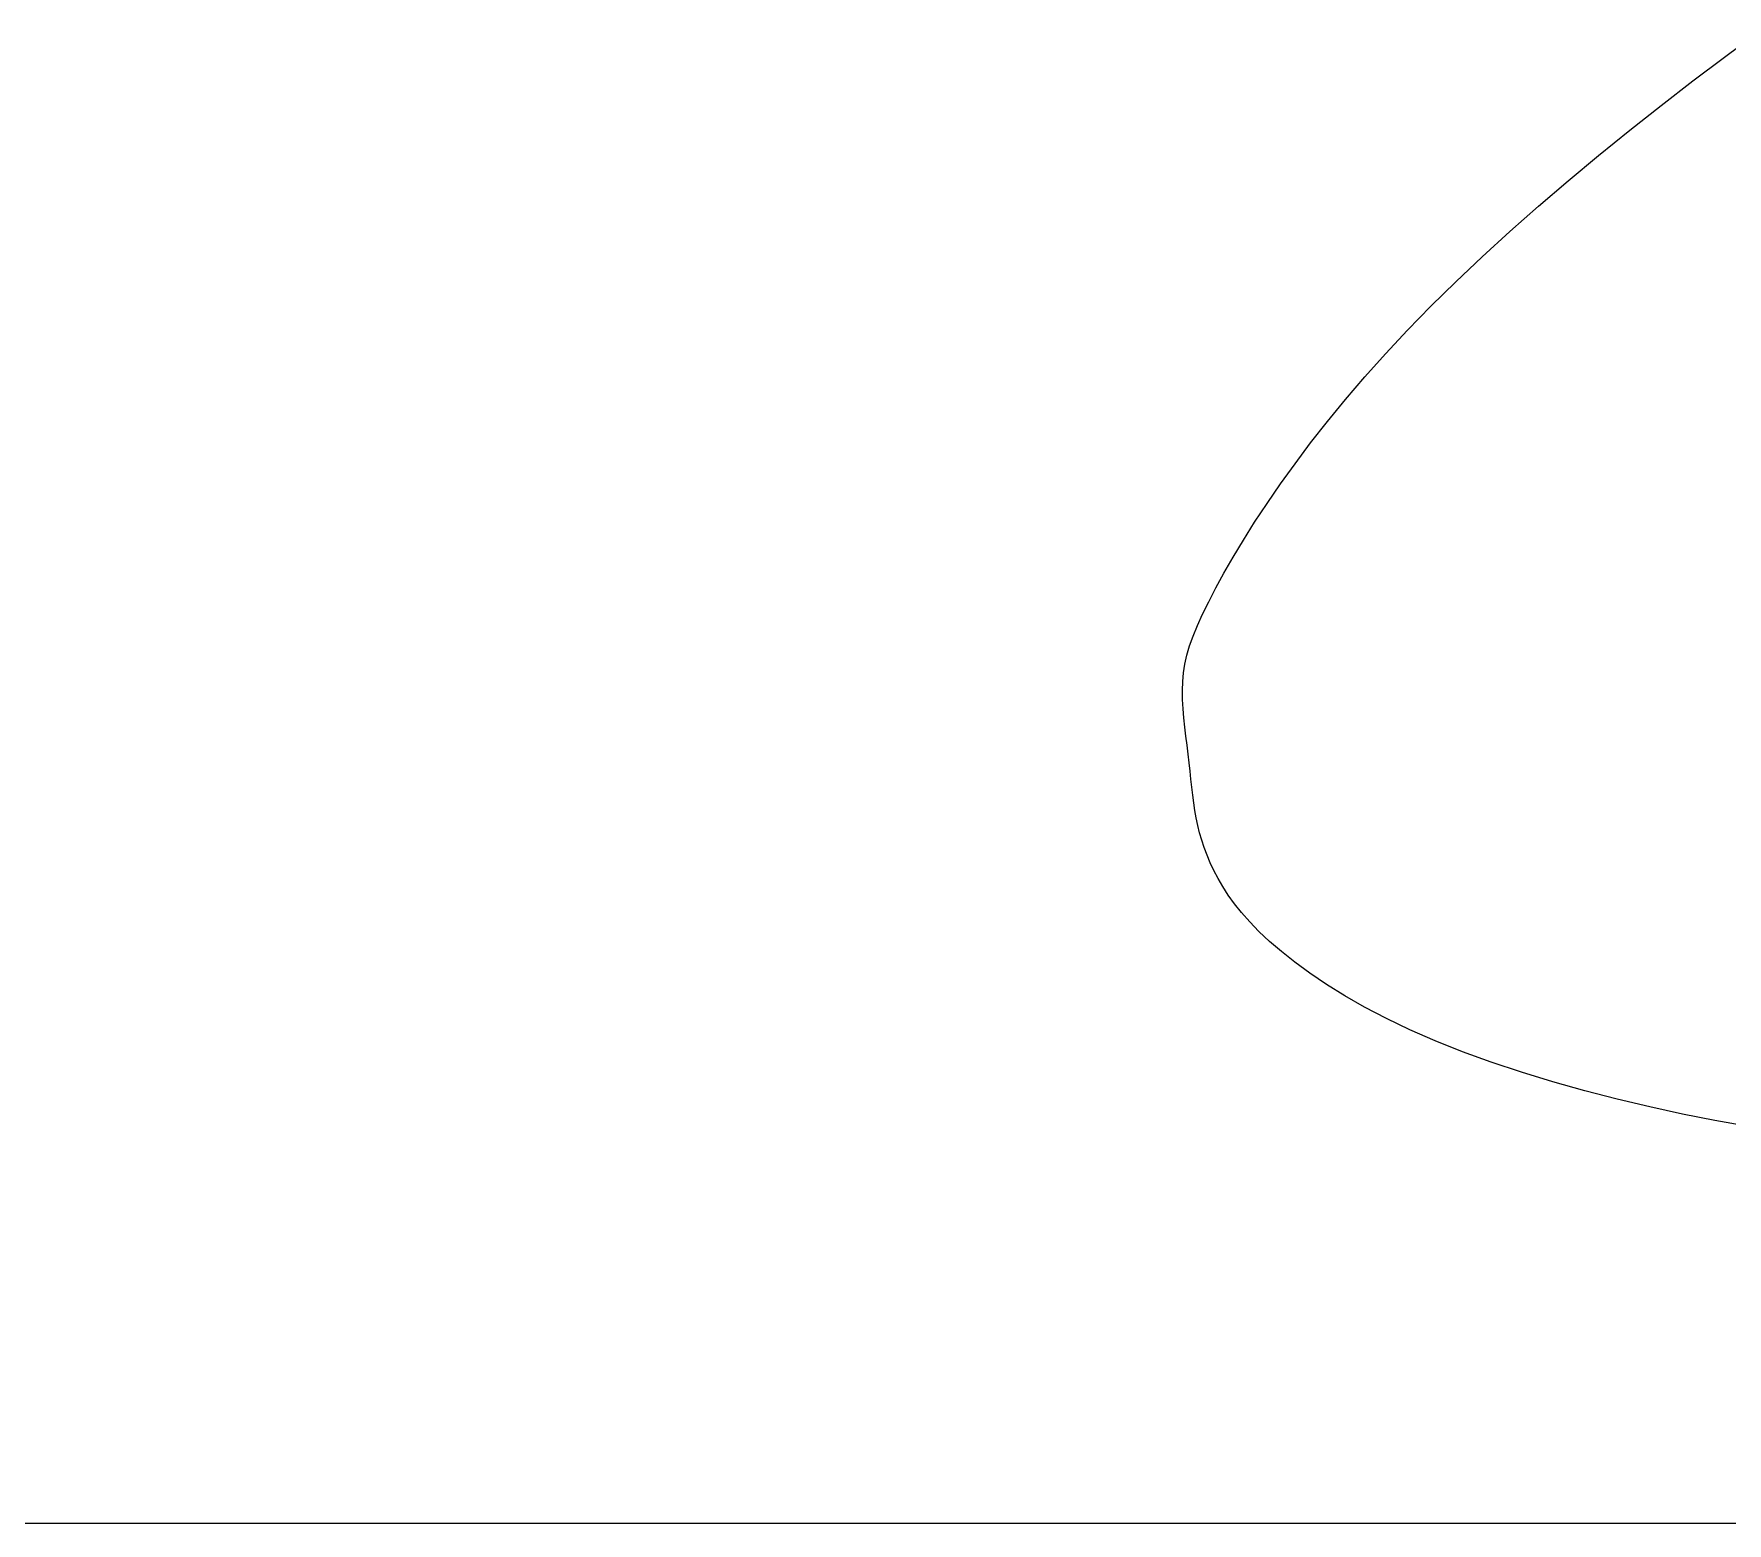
# Model space of a CAD drawing. Header units: millimetres. Extents: x 50 to 1435, y 50 to 1000.
# Drawn here: x 322.76 to 346.74, y 51.12 to 72.21 of the extents above; entities that cross this region are included whole.
import ezdxf
from ezdxf.enums import TextEntityAlignment as Align

# ---------------------------------------------------------------- set-up
doc = ezdxf.new("R2010")
doc.units = ezdxf.units.MM
doc.header["$LTSCALE"] = 5
for name, color, linetype, lineweight in [('圖框層', 7, 'Continuous', 20), ('標題 (ISO)', 7, 'Continuous', 50), ('輪廓線層', 7, 'Continuous', 13)]:
    doc.layers.add(name, color=color, linetype=linetype, lineweight=lineweight)
doc.styles.add('文字型式124', font='')
doc.styles.add('文字型式61', font='')
doc.styles.add('文字型式65', font='')
doc.styles.add('文字型式85', font='')
doc.styles.add('文字型式88', font='')
doc.styles.get('文字型式124').set_extended_font_data('DFKai-SB')
doc.styles.get('文字型式61').set_extended_font_data('DFKai-SB')
doc.styles.get('文字型式65').set_extended_font_data('DFKai-SB')
doc.styles.get('文字型式85').set_extended_font_data('DFKai-SB')
doc.styles.get('文字型式88').set_extended_font_data('DFKai-SB')

# ---------------------------------------------------------------- blocks, each defined once
blk = doc.blocks.new('標題欄框 ISO')
at = {"layer": '圖框層', "color": 7}
blk.add_line((85.948, 15.0347), (362.948, 15.0347), dxfattribs=at)
at = {"layer": '輪廓線層', "color": 1}
for p, q in [((145.2883, 19.187), (145.3777, 19.2528)), ((145.1988, 19.1194), (145.2883, 19.187)), ((145.1092, 19.0503), (145.1988, 19.1194)), ((145.0203, 18.9799), (145.1092, 19.0503)), ((144.9323, 18.9086), (145.0203, 18.9799)), ((144.846, 18.8367), (144.9323, 18.9086)), ((144.7619, 18.7646), (144.846, 18.8367)), ((144.6804, 18.6927), (144.7619, 18.7646)), ((144.6021, 18.6213), (144.6804, 18.6927)), ((144.5275, 18.5508), (144.6021, 18.6213)), ((144.4572, 18.4814), (144.5275, 18.5508)), ((144.3909, 18.4133), (144.4572, 18.4814)), ((144.3287, 18.3465), (144.3909, 18.4133)), ((144.2703, 18.2812), (144.3287, 18.3465)), ((144.2156, 18.2174), (144.2703, 18.2812)), ((144.1645, 18.155), (144.2156, 18.2174)), ((144.1168, 18.0943), (144.1645, 18.155)), ((144.0725, 18.0353), (144.1168, 18.0943)), ((144.0313, 17.978), (144.0725, 18.0353)), ((143.9932, 17.9227), (144.0313, 17.978)), ((143.9582, 17.8695), (143.9932, 17.9227)), ((143.9262, 17.8188), (143.9582, 17.8695)), ((143.8973, 17.7707), (143.9262, 17.8188)), ((143.8713, 17.7255), (143.8973, 17.7707)), ((143.8483, 17.6834), (143.8713, 17.7255)), ((143.8281, 17.6446), (143.8483, 17.6834)), ((143.7961, 17.577), (143.8107, 17.6093)), ((143.8107, 17.6093), (143.8281, 17.6446)), ((143.7839, 17.5472), (143.7961, 17.577)), ((143.7664, 17.4932), (143.7741, 17.5194)), ((143.7741, 17.5194), (143.7839, 17.5472)), ((143.7568, 17.4431), (143.7607, 17.4679)), ((143.7607, 17.4679), (143.7664, 17.4932)), ((143.7537, 17.393), (143.7545, 17.4183)), ((143.7545, 17.4183), (143.7568, 17.4431)), ((143.7541, 17.3672), (143.7537, 17.393)), ((143.7555, 17.3413), (143.7541, 17.3672)), ((143.7577, 17.3152), (143.7555, 17.3413)), ((143.7604, 17.2892), (143.7577, 17.3152)), ((143.7635, 17.2634), (143.7604, 17.2892)), ((143.7667, 17.2379), (143.7635, 17.2634)), ((143.7698, 17.2129), (143.7667, 17.2379)), ((143.7726, 17.1886), (143.7698, 17.2129)), ((143.7752, 17.1649), (143.7726, 17.1886)), ((143.7777, 17.1418), (143.7752, 17.1649)), ((143.7802, 17.1191), (143.7777, 17.1418)), ((143.7829, 17.0969), (143.7802, 17.1191)), ((143.7858, 17.075), (143.7829, 17.0969)), ((143.7891, 17.0535), (143.7858, 17.075)), ((143.7929, 17.0322), (143.7891, 17.0535)), ((143.7973, 17.0111), (143.7929, 17.0322)), ((143.8024, 16.9901), (143.7973, 17.0111)), ((143.8084, 16.9692), (143.8024, 16.9901)), ((143.8153, 16.9481), (143.8084, 16.9692)), ((143.8233, 16.9268), (143.8153, 16.9481)), ((143.8325, 16.9052), (143.8233, 16.9268)), ((143.8429, 16.8832), (143.8325, 16.9052)), ((143.8548, 16.8607), (143.8429, 16.8832)), ((143.8683, 16.8376), (143.8548, 16.8607)), ((143.8836, 16.8138), (143.8683, 16.8376)), ((143.9011, 16.7893), (143.8836, 16.8138)), ((143.9212, 16.764), (143.9011, 16.7893)), ((143.9442, 16.7378), (143.9212, 16.764)), ((143.9704, 16.7107), (143.9442, 16.7378)), ((144.0003, 16.6826), (143.9704, 16.7107)), ((144.034, 16.6534), (144.0003, 16.6826)), ((144.072, 16.6232), (144.034, 16.6534)), ((144.1144, 16.5921), (144.072, 16.6232)), ((144.1614, 16.5604), (144.1144, 16.5921)), ((144.2131, 16.5282), (144.1614, 16.5604)), ((144.2696, 16.496), (144.2131, 16.5282)), ((144.3311, 16.4638), (144.2696, 16.496)), ((144.3977, 16.4319), (144.3311, 16.4638)), ((144.4695, 16.4006), (144.3977, 16.4319)), ((144.5466, 16.3701), (144.4695, 16.4006)), ((144.6283, 16.3406), (144.5466, 16.3701)), ((144.7138, 16.3122), (144.6283, 16.3406)), ((144.8023, 16.2851), (144.7138, 16.3122)), ((144.893, 16.2596), (144.8023, 16.2851)), ((144.985, 16.2356), (144.893, 16.2596)), ((145.0777, 16.2135), (144.985, 16.2356)), ((145.1701, 16.1933), (145.0777, 16.2135)), ((145.2616, 16.1752), (145.1701, 16.1933)), ((145.352, 16.1591), (145.2616, 16.1752))]:
    blk.add_line(p, q, dxfattribs=at)
at = {"layer": '標題 (ISO)', "style": '文字型式65'}
blk.add_attdef('描述', text='', height=4, dxfattribs=at).set_placement((104.9472, 199.2993), align=Align.MIDDLE_LEFT)
at = {"layer": '標題 (ISO)'}
for tag, p, height, style in [('授權者_001', (314.5419, 37.2431), 3.5, '文字型式85'), ('狀態_001', (264.7973, 30.1299), 3.5, '文字型式85'), ('視圖比例_001', (286.4548, 30.171), 3.5, '文字型式85'), ('材料_001', (243.2054, 30.3828), 2.9995, '文字型式61'), ('主題_001', (152.1951, 28.703), 3.3, '文字型式124'), ('建立日期_001', (286.8812, 24.1161), 2.5, '文字型式88'), ('設計師_001', (345.4161, 17.0298), 3.5, '文字型式85'), ('工程師_001', (305.4161, 17.0298), 3.5, '文字型式85'), ('標題_001', (216.1785, 16.9007), 3.5, '文字型式85'), ('零件號碼_001', (256.8942, 17.2504), 2.9995, '文字型式61')]:
    blk.add_attdef(tag, p, '', height=height, dxfattribs=dict(at, style=style))

msp = doc.modelspace()

# ---------------------------------------------------------------- block references
at = {"xscale": 5, "yscale": 5, "zscale": 5}
msp.add_blockref('標題欄框 ISO', (-379.74, -24.055), dxfattribs=at)

doc.saveas('drawing.dxf')
